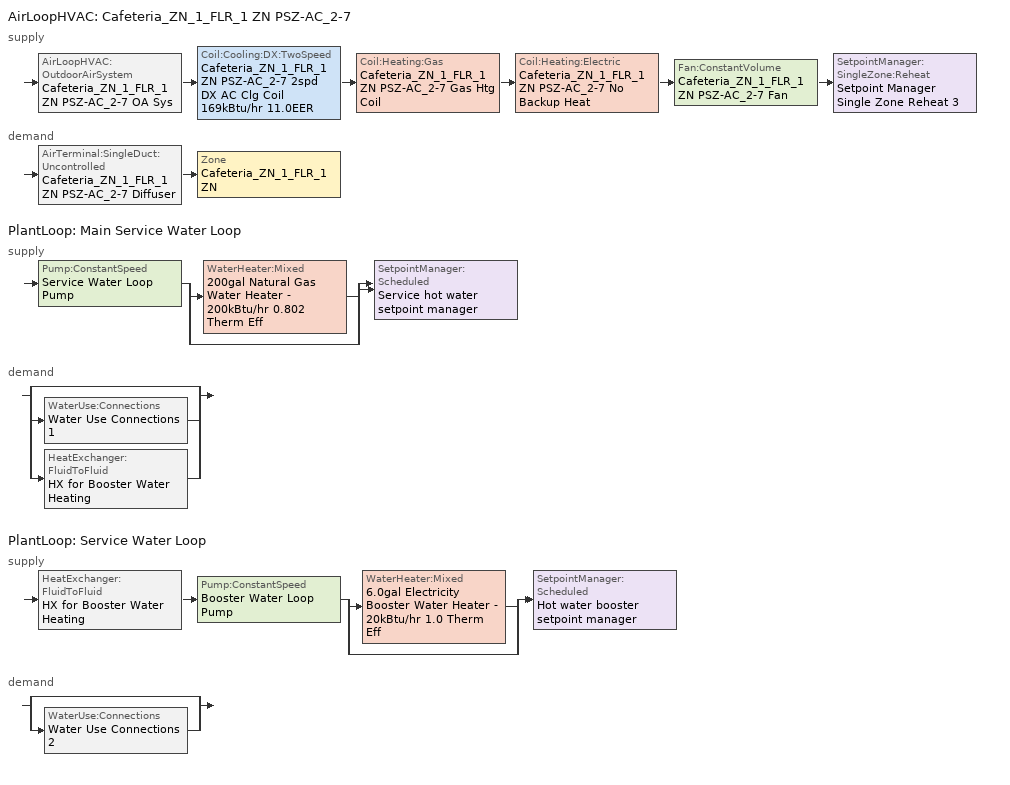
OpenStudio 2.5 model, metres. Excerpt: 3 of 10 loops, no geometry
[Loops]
AirLoopHVAC 'Cafeteria_ZN_1_FLR_1 ZN PSZ-AC_2-7'
 supply: AirLoopHVAC:OutdoorAirSystem 'Cafeteria_ZN_1_FLR_1 ZN PSZ-AC_2-7 OA Sys' > Coil:Cooling:DX:TwoSpeed 'Cafeteria_ZN_1_FLR_1 ZN PSZ-AC_2-7 2spd DX AC Clg Coil 169kBtu/hr 11.0EER' > Coil:Heating:Gas 'Cafeteria_ZN_1_FLR_1 ZN PSZ-AC_2-7 Gas Htg Coil' > Coil:Heating:Electric 'Cafeteria_ZN_1_FLR_1 ZN PSZ-AC_2-7 No Backup Heat' > Fan:ConstantVolume 'Cafeteria_ZN_1_FLR_1 ZN PSZ-AC_2-7 Fan' > SetpointManager:SingleZone:Reheat 'Setpoint Manager Single Zone Reheat 3'
 demand: AirTerminal:SingleDuct:Uncontrolled 'Cafeteria_ZN_1_FLR_1 ZN PSZ-AC_2-7 Diffuser' > Zone 'Cafeteria_ZN_1_FLR_1 ZN'
PlantLoop 'Main Service Water Loop'
 supply: Pump:ConstantSpeed 'Service Water Loop Pump' > split
  | WaterHeater:Mixed '200gal Natural Gas Water Heater - 200kBtu/hr 0.802 Therm Eff'
  | bypass
  join > SetpointManager:Scheduled 'Service hot water setpoint manager'
 demand: split
  | bypass
  | WaterUse:Connections 'Water Use Connections 1'
  | HeatExchanger:FluidToFluid 'HX for Booster Water Heating'
PlantLoop 'Service Water Loop'
 supply: HeatExchanger:FluidToFluid 'HX for Booster Water Heating' > Pump:ConstantSpeed 'Booster Water Loop Pump' > split
  | WaterHeater:Mixed '6.0gal Electricity Booster Water Heater - 20kBtu/hr 1.0 Therm Eff'
  | bypass
  join > SetpointManager:Scheduled 'Hot water booster setpoint manager'
 demand: split
  | bypass
  | WaterUse:Connections 'Water Use Connections 2'
[Sizing:Zone]
Cafeteria_ZN_1_FLR_1 ZN: Zone Cooling Design Supply Air Temperature Input Method=SupplyAirTemperature; Zone Cooling Design Supply Air Temperature {C}=12.8; Zone Cooling Design Supply Air Temperature Difference {deltaC}=11.11; Zone Heating Design Supply Air Temperature Input Method=SupplyAirTemperature; Zone Heating Design Supply Air Temperature {C}=40; Zone Heating Design Supply Air Temperature Difference {deltaC}=11.11; Zone Cooling Design Supply Air Humidity Ratio {kg-H2O/kg-air}=0.0085; Zone Heating Design Supply Air Humidity Ratio {kg-H2O/kg-air}=0.008; Cooling Design Air Flow Method=DesignDay; Heating Design Air Flow Method=DesignDay; Account for Dedicated Outdoor Air System=No; Dedicated Outdoor Air System Control Strategy=NeutralSupplyAir; Dedicated Outdoor Air Low Setpoint Temperature for Design {C}=autosize; Dedicated Outdoor Air High Setpoint Temperature for Design {C}=autosize
[Zone equipment]
Cafeteria_ZN_1_FLR_1 ZN: Cafeteria_ZN_1_FLR_1 ZN PSZ-AC_2-7 Diffuser
[PlantLoop] Glycol Concentration=0; Plant Loop Volume {m3}=Autocalculate; Load Distribution Scheme=Optimal
Name | Maximum Loop Temperature {C} | Minimum Loop Temperature {C}
Main Service Water Loop | 60 | 10
Service Water Loop
[Sizing:Plant] Loop Type=Heating; Loop Design Temperature Difference {deltaC}=5; Sizing Option=NonCoincident; Zone Timesteps in Averaging Window=1; Coincident Sizing Factor Mode=None
Name | Design Loop Exit Temperature {C}
Main Service Water Loop | 60
Service Water Loop | 82.2222
[SetpointManager:Scheduled] Control Variable=Temperature
Name | Schedule
Service hot water setpoint manager | Service Water Loop Temp - 140F
Hot water booster setpoint manager | Service Water Booster Temp - 180.00000000000006F
[AirLoopHVAC]
Cafeteria_ZN_1_FLR_1 ZN PSZ-AC_2-7: Availability Schedule=SchoolPrimary HVACOperationSchd; Design Supply Air Flow Rate {m3/s}=AutoSize
[Sizing:System]
Cafeteria_ZN_1_FLR_1 ZN PSZ-AC_2-7: Type of Load to Size On=Sensible; Design Outdoor Air Flow Rate {m3/s}=Autosize; Minimum System Air Flow Ratio=1; Preheat Design Temperature {C}=7; Preheat Design Humidity Ratio {kg-H2O/kg-Air}=0.008; Precool Design Temperature {C}=12.8; Precool Design Humidity Ratio {kg-H2O/kg-Air}=0.008; Central Cooling Design Supply Air Temperature {C}=12.8; Central Heating Design Supply Air Temperature {C}=40; Sizing Option=Coincident; 100% Outdoor Air in Cooling=No; 100% Outdoor Air in Heating=No; Central Cooling Design Supply Air Humidity Ratio {kg-H2O/kg-Air}=0.0085; Central Heating Design Supply Air Humidity Ratio {kg-H2O/kg-Air}=0.008; Cooling Design Air Flow Method=DesignDay; Cooling Design Air Flow Rate {m3/s}=0; Heating Design Air Flow Method=DesignDay; Heating Design Air Flow Rate {m3/s}=0; System Outdoor Air Method=ZoneSum; Zone Maximum Outdoor Air Fraction=1; Cooling Supply Air Flow Rate Per Floor Area {m3/s-m2}=0.00996765; Cooling Fraction of Autosized Cooling Supply Air Flow Rate=1; Cooling Supply Air Flow Rate Per Unit Cooling Capacity {m3/s-W}=3.94755e-05; Heating Supply Air Flow Rate Per Floor Area {m3/s-m2}=0.00996765; Heating Fraction of Autosized Heating Supply Air Flow Rate=1; Heating Fraction of Autosized Cooling Supply Air Flow Rate=1; Heating Supply Air Flow Rate Per Unit Heating Capacity {m3/s-W}=3.15882e-05; Cooling Design Capacity Method=CoolingDesignCapacity; Cooling Design Capacity {W}=autosize; Cooling Design Capacity Per Floor Area {W/m2}=234.7; Fraction of Autosized Cooling Design Capacity=1; Heating Design Capacity Method=HeatingDesignCapacity; Heating Design Capacity {W}=autosize; Heating Design Capacity Per Floor Area {W/m2}=157; Fraction of Autosized Heating Design Capacity=1; Central Cooling Capacity Control Method=OnOff
[Coil:Cooling:DX:TwoSpeed]
Cafeteria_ZN_1_FLR_1 ZN PSZ-AC_2-7 2spd DX AC Clg Coil 169kBtu/hr 11.0EER: Availability Schedule=Always On Discrete; Rated High Speed Total Cooling Capacity {W}=Autosize; Rated High Speed Sensible Heat Ratio=Autosize; Rated High Speed COP {W/W}=3.86341; Rated High Speed Air Flow Rate {m3/s}=Autosize; Total Cooling Capacity Function of Temperature Curve=PSZ-AC_Unitary_PackagecoolCapFT; Total Cooling Capacity Function of Flow Fraction Curve=PSZ-AC_Unitary_PackagecoolFFF; Energy Input Ratio Function of Temperature Curve=PSZ-AC DX Unitary Package EIRFT; Energy Input Ratio Function of Flow Fraction Curve=PSZ-AC_Unitary_PackagecoolEIRFFF; Part Load Fraction Correlation Curve=PSZ-AC_Unitary_PackagecoolPLR; Rated Low Speed Total Cooling Capacity {W}=Autosize; Rated Low Speed Sensible Heat Ratio=0.69; Rated Low Speed COP {W/W}=3.86341; Low Speed Total Cooling Capacity Function of Temperature Curve=PSZ-AC_Unitary_PackagecoolCapFT; Low Speed Energy Input Ratio Function of Temperature Curve=PSZ-AC DX Unitary Package EIRFT; Condenser Type=AirCooled; High Speed Evaporative Condenser Effectiveness=0; High Speed Evaporative Condenser Air Flow Rate {m3/s}=Autosize; High Speed Evaporative Condenser Pump Rated Power Consumption {W}=Autosize; Low Speed Evaporative Condenser Effectiveness=0; Low Speed Evaporative Condenser Air Flow Rate {m3/s}=Autosize; Low Speed Evaporative Condenser Pump Rated Power Consumption {W}=Autosize; Basin Heater Capacity {W/K}=10; Basin Heater Setpoint Temperature {C}=2
[Controller:OutdoorAir]
Cafeteria_ZN_1_FLR_1 ZN PSZ-AC_2-7 OA Sys Controller: Minimum Outdoor Air Flow Rate {m3/s}=0; Maximum Outdoor Air Flow Rate {m3/s}=Autosize; Economizer Control Type=DifferentialDryBulb; Economizer Control Action Type=ModulateFlow; Lockout Type=NoLockout; Minimum Limit Type=FixedMinimum; Minimum Outdoor Air Schedule=SchoolPrimary HVACOperationSchd; Controller Mechanical Ventilation=Controller Mechanical Ventilation 3; High Humidity Control=No; Heat Recovery Bypass Control Type=BypassWhenWithinEconomizerLimits
[Controller:MechanicalVentilation]
Controller Mechanical Ventilation 3: Availability Schedule=Always On Discrete; System Outdoor Air Method=ZoneSum
[AirLoopHVAC:OutdoorAirSystem]
Cafeteria_ZN_1_FLR_1 ZN PSZ-AC_2-7 OA Sys: Controller=Cafeteria_ZN_1_FLR_1 ZN PSZ-AC_2-7 OA Sys Controller
[SetpointManager:SingleZone:Reheat]
Setpoint Manager Single Zone Reheat 3: Minimum Supply Air Temperature {C}=10; Maximum Supply Air Temperature {C}=50; Control Zone=Cafeteria_ZN_1_FLR_1 ZN
[Fan:ConstantVolume]
Cafeteria_ZN_1_FLR_1 ZN PSZ-AC_2-7 Fan: Availability Schedule=SchoolPrimary HVACOperationSchd; Fan Efficiency=0.58175; Pressure Rise {Pa}=622.722; Maximum Flow Rate {m3/s}=AutoSize; Motor Efficiency=0.895
[Coil:Heating:Gas]
Cafeteria_ZN_1_FLR_1 ZN PSZ-AC_2-7 Gas Htg Coil: Availability Schedule=Always On Discrete; Gas Burner Efficiency=0.8; Nominal Capacity {W}=AutoSize; Parasitic Electric Load {W}=0; Parasitic Gas Load {W}=0
[Coil:Heating:Electric]
Cafeteria_ZN_1_FLR_1 ZN PSZ-AC_2-7 No Backup Heat: Availability Schedule=Always Off Discrete; Nominal Capacity {W}=0
[AirTerminal:SingleDuct:Uncontrolled]
Cafeteria_ZN_1_FLR_1 ZN PSZ-AC_2-7 Diffuser: Availability Schedule=Always On Discrete; Maximum Air Flow Rate {m3/s}=AutoSize
[Pump:ConstantSpeed] Rated Flow Rate {m3/s}=autosize; Rated Power Consumption {W}=autosize; Fraction of Motor Inefficiencies to Fluid Stream=0; Pump Control Type=Intermittent; Design Power Sizing Method=PowerPerFlowPerPressure; Design Electric Power per Unit Flow Rate {W/(m3/s)}=348701.1; Design Shaft Power per Unit Flow Rate per Unit Head {W-s/m3-Pa}=1.28205
Name | Rated Pump Head {Pa} | Motor Efficiency
Service Water Loop Pump | 29891 | 0.7
Booster Water Loop Pump | 0 | 1
[WaterHeater:Mixed] Deadband Temperature Difference {deltaC}=2; Maximum Temperature Limit {C}=82.2222; Heater Control Type=Cycle; Off Cycle Parasitic Heat Fraction to Tank=0.8; On Cycle Parasitic Heat Fraction to Tank=0; Ambient Temperature Indicator=Schedule; Use Side Effectiveness=1; Source Side Effectiveness=1; Use Side Design Flow Rate {m3/s}=autosize; Source Side Design Flow Rate {m3/s}=autosize; Indirect Water Heating Recovery Time {hr}=1.5; Source Side Flow Control Mode=IndirectHeatPrimarySetpoint
Name | Tank Volume {m3} | Setpoint Temperature Schedule | Heater Maximum Capacity {W} | Heater Fuel Type | Heater Thermal Efficiency | Off Cycle Parasitic Fuel Consumption Rate {W} | Off Cycle Parasitic Fuel Type | On Cycle Parasitic Fuel Consumption Rate {W} | On Cycle Parasitic Fuel Type | Ambient Temperature Schedule | Off Cycle Loss Coefficient to Ambient Temperature {W/K} | On Cycle Loss Coefficient to Ambient Temperature {W/K}
200gal Natural Gas Water Heater - 200kBtu/hr 0.802 Therm Eff | 0.757082 | Service Water Loop Temp - 140F | 58614.2 | NaturalGas | 0.80194 | 783.965 | NaturalGas | 783.965 | NaturalGas | Water Heater Ambient Temp Schedule - 70F | 2.92445 | 2.92445
6.0gal Electricity Booster Water Heater - 20kBtu/hr 1.0 Therm Eff | 0.0227125 | Service Water Booster Temp - 180.00000000000006F | 6000.04 | Electricity | 1 | 0 | Electricity | 0 | Electricity | Water Heater Ambient Temp Schedule - 70F 1 | 0.443796 | 0.443796
[WaterUse:Connections]
Name | Water Use Equipment Name 1
Water Use Connections 1 | Main Service Water Use 1.7gal/min
Water Use Connections 2 | Booster Water Fixture - 1.0000000000000002 gal/min at 27.901234567901326F
[WaterUse:Equipment:Definition]
Name | Peak Flow Rate {m3/s} | Target Temperature Schedule | Sensible Fraction Schedule | Latent Fraction Schedule
Main Service Water Use Def 1.7gal/min | 0.000107253 | Mixed Water At Faucet Temp - 140F | Fraction Sensible - 0.2 | Fraction Latent - 0.05
Water Fixture Def - 1.0000000000000002 gal/min | 6.30902e-05 | Schedule Ruleset 5
[WaterUse:Equipment] Flow Rate Fraction Schedule=SchoolPrimary BLDG_SWH_SCH
Name | Water Use Equipment Definition
Main Service Water Use 1.7gal/min | Main Service Water Use Def 1.7gal/min
Booster Water Fixture - 1.0000000000000002 gal/min at 27.901234567901326F | Water Fixture Def - 1.0000000000000002 gal/min
[HeatExchanger:FluidToFluid]
HX for Booster Water Heating: Loop Demand Side Design Flow Rate {m3/s}=autosize; Loop Supply Side Design Flow Rate {m3/s}=autosize; Heat Exchange Model Type=Ideal; Heat Exchanger U-Factor Times Area Value {W/K}=autosize; Control Type=UncontrolledOn; Minimum Temperature Difference to Activate Heat Exchanger {deltaC}=0.01; Heat Transfer Metering End Use Type=LoopToLoop; Component Override Cooling Control Temperature Mode=Loop; Sizing Factor=1; Operation Minimum Temperature Limit {C}=0; Operation Maximum Temperature Limit {C}=100
[Schedule:Ruleset]
Name | Default Day Schedule | Summer Design Day Schedule | Winter Design Day Schedule
SchoolPrimary HVACOperationSchd | SchoolPrimary HVACOperationSchd Default | SchoolPrimary HVACOperationSchd Summer Design Day | SchoolPrimary HVACOperationSchd Winter Design Day
Service Water Loop Temp - 140F | Service Water Loop Temp - 140F Default
Water Heater Ambient Temp Schedule - 70F | Water Heater Ambient Temp Schedule - 70F Default
Fraction Sensible - 0.2 | Schedule Day 76
Fraction Latent - 0.05 | Schedule Day 77
Mixed Water At Faucet Temp - 140F | Schedule Day 78
SchoolPrimary BLDG_SWH_SCH | SchoolPrimary BLDG_SWH_SCH Default | SchoolPrimary BLDG_SWH_SCH Summer Design Day | SchoolPrimary BLDG_SWH_SCH Winter Design Day
Service Water Booster Temp - 180.00000000000006F | Service Water Booster Temp - 180.00000000000006F Default
Water Heater Ambient Temp Schedule - 70F 1 | Water Heater Ambient Temp Schedule - 70F Default 1
Schedule Ruleset 5 | Schedule Day 83
[Schedule:Day]
SchoolPrimary HVACOperationSchd Default; SchoolPrimary BLDG_SWH_SCH Default; SchoolPrimary BLDG_SWH_SCH Sun|Sat Day; SchoolPrimary BLDG_SWH_SCH Sun|Sat Day 1; SchoolPrimary BLDG_SWH_SCH Sat Day: 24, 0, 0
SchoolPrimary HVACOperationSchd Winter Design Day; SchoolPrimary HVACOperationSchd Summer Design Day; SchoolPrimary HVACOperationSchd WntrDsn|SmrDsn|Wkdy Day: 7, 0, 0, 21, 0, 1, 24, 0, 0
Service Water Loop Temp - 140F Default; Schedule Day 78: 24, 0, 60
Water Heater Ambient Temp Schedule - 70F Default; Water Heater Ambient Temp Schedule - 70F Default 1: 24, 0, 21.1111
Schedule Day 76: 24, 0, 0.2
Schedule Day 77: 24, 0, 0.05
SchoolPrimary BLDG_SWH_SCH Summer Design Day: 7, 0, 0.05, 8, 0, 0.1, 9, 0, 0.34, 10, 0, 0.6, 11, 0, 0.63, 12, 0, 0.72, 13, 0, 0.79, 14, 0, 0.83, 15, 0, 0.61, 16, 0, 0.65, 18, 0, 0.1, 19, 0, 0.19, 20, 0, 0.25, 22, 0, 0.22, 23, 0, 0.12, 24, 0, 0.09
SchoolPrimary BLDG_SWH_SCH Wkdy Day; SchoolPrimary BLDG_SWH_SCH Wkdy Day 2: 8, 0, 0, 9, 0, 0.34, 10, 0, 0.6, 11, 0, 0.63, 12, 0, 0.72, 13, 0, 0.79, 14, 0, 0.83, 15, 0, 0.61, 16, 0, 0.65, 18, 0, 0.1, 19, 0, 0.19, 20, 0, 0.25, 24, 0, 0
SchoolPrimary BLDG_SWH_SCH Winter Design Day: 9, 0, 0.03, 13, 0, 0.05, 24, 0, 0.03
SchoolPrimary BLDG_SWH_SCH Wkdy Day 1: 8, 0, 0, 18, 0, 0.1, 19, 0, 0.19, 20, 0, 0.25, 24, 0, 0
Service Water Booster Temp - 180.00000000000006F Default: 24, 0, 82.2222
Schedule Day 83: 24, 0, -2.27709
[Schedule:Rule] Date Specification Type=DateRange
Name | Schedule Ruleset | Rule Order | Day Schedule | Apply Monday | Apply Tuesday | Apply Wednesday | Apply Thursday | Apply Friday | Start Month | Start Day | End Month | End Day | Apply Sunday | Apply Saturday
Schedule Rule 71 | SchoolPrimary HVACOperationSchd | 0 | SchoolPrimary HVACOperationSchd WntrDsn|SmrDsn|Wkdy Day | Yes | Yes | Yes | Yes | Yes | 1 | 1 | 12 | 31
Schedule Rule 90 | SchoolPrimary BLDG_SWH_SCH | 5 | SchoolPrimary BLDG_SWH_SCH Sun|Sat Day |  |  |  |  |  | 1 | 1 | 6 | 15 | Yes | Yes
Schedule Rule 91 | SchoolPrimary BLDG_SWH_SCH | 4 | SchoolPrimary BLDG_SWH_SCH Wkdy Day | Yes | Yes | Yes | Yes | Yes | 1 | 1 | 6 | 15
Schedule Rule 92 | SchoolPrimary BLDG_SWH_SCH | 3 | SchoolPrimary BLDG_SWH_SCH Sun|Sat Day 1 |  |  |  |  |  | 6 | 16 | 9 | 15 | Yes | Yes
Schedule Rule 93 | SchoolPrimary BLDG_SWH_SCH | 2 | SchoolPrimary BLDG_SWH_SCH Wkdy Day 1 | Yes | Yes | Yes | Yes | Yes | 6 | 16 | 9 | 15
Schedule Rule 94 | SchoolPrimary BLDG_SWH_SCH | 1 | SchoolPrimary BLDG_SWH_SCH Sat Day |  |  |  |  |  | 9 | 16 | 12 | 31 |  | Yes
Schedule Rule 95 | SchoolPrimary BLDG_SWH_SCH | 0 | SchoolPrimary BLDG_SWH_SCH Wkdy Day 2 | Yes | Yes | Yes | Yes | Yes | 9 | 16 | 12 | 31
[Schedule:Constant]
Name | Value
Always On Discrete | 1
Always Off Discrete | 0
[Curve:Biquadratic] Minimum Value of x=12.77778; Maximum Value of x=23.88889; Minimum Value of y=21.11111; Maximum Value of y=46.11111
Name | Coefficient1 Constant | Coefficient2 x | Coefficient3 x**2 | Coefficient4 y | Coefficient5 y**2 | Coefficient6 x*y
PSZ-AC_Unitary_PackagecoolCapFT | 0.766956 | 0.0107756 | -4.14703e-05 | 0.00134961 | -0.000261144 | 0.000457488
PSZ-AC DX Unitary Package EIRFT | 0.297145 | 0.0430933 | -0.000748766 | 0.00597727 | 0.000482112 | -0.000956448
[Curve:Quadratic]
Name | Coefficient1 Constant | Coefficient2 x | Coefficient3 x**2 | Minimum Value of x | Maximum Value of x
PSZ-AC_Unitary_PackagecoolFFF | 0.8 | 0.2 | 0 | 0.5 | 1.5
PSZ-AC_Unitary_PackagecoolEIRFFF | 1.156 | -0.1816 | 0.0256 | 0.5 | 1.5
PSZ-AC_Unitary_PackagecoolPLR | 0.75 | 0.25 | 0 | 0 | 1
